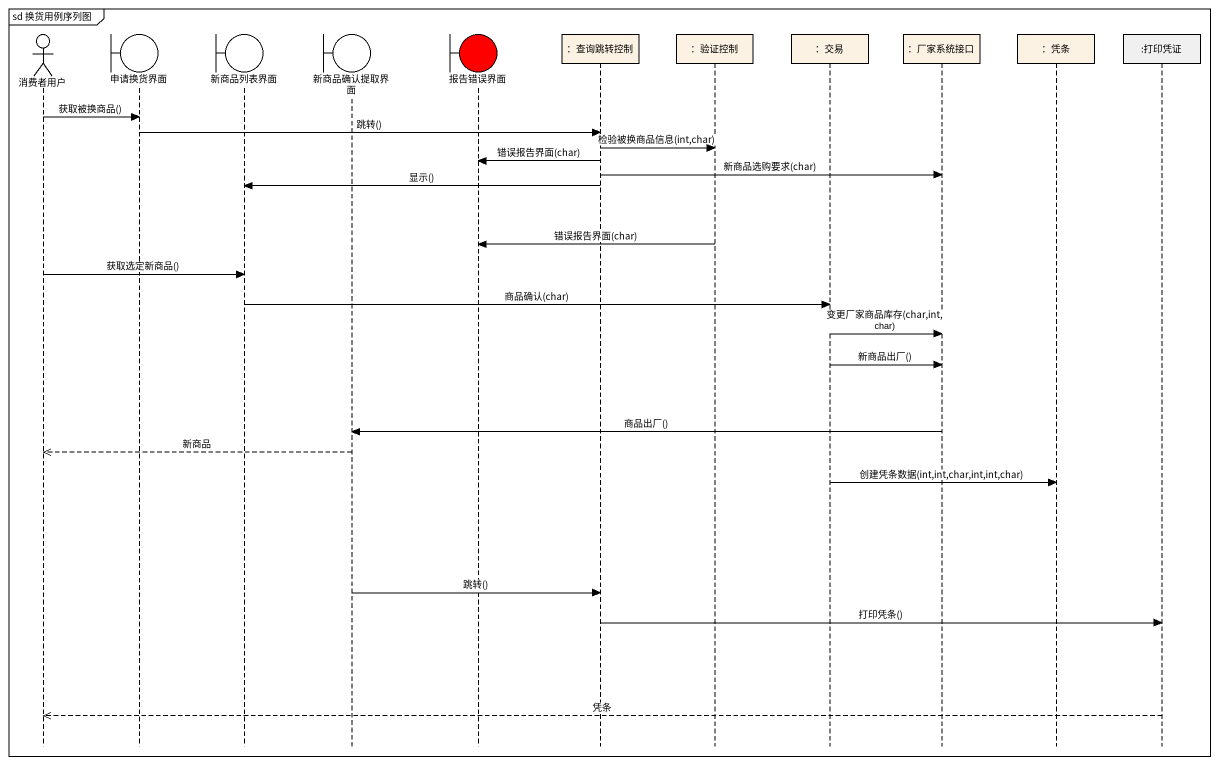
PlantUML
@startuml
mainframe sd 换货用例序列图
hide footbox
actor 消费者用户
boundary 申请换货界面
boundary 新商品列表界面
boundary 新商品确认提取界面
boundary 报告错误界面 #FF0000
participant "：查询跳转控制" as 查询跳转控制
participant "：验证控制" as 验证控制
participant "：交易" as 交易
participant "：厂家系统接口" as 厂家系统接口
participant "：凭条" as 凭条
participant ":打印凭证" as 打印凭证 #F0F0F0

消费者用户 -> 申请换货界面 : 获取被换商品()
申请换货界面 -> 查询跳转控制 : 跳转()
查询跳转控制 -> 验证控制 : 检验被换商品信息(int,char)
查询跳转控制 -> 报告错误界面 : 错误报告界面(char)
查询跳转控制 -> 厂家系统接口 : 新商品选购要求(char)
查询跳转控制 -> 新商品列表界面 : 显示()
验证控制 -> 报告错误界面 : 错误报告界面(char)
消费者用户 -> 新商品列表界面 : 获取选定新商品()
新商品列表界面 -> 交易 : 商品确认(char)
交易 -> 厂家系统接口 : 变更厂家商品库存(char,int,char)
交易 -> 厂家系统接口 : 新商品出厂()
厂家系统接口 -> 新商品确认提取界面 : 商品出厂()
新商品确认提取界面 -->> 消费者用户 : 新商品
交易 -> 凭条 : 创建凭条数据(int,int,char,int,int,char)
新商品确认提取界面 -> 查询跳转控制 : 跳转()
查询跳转控制 -> 打印凭证 : 打印凭条()
打印凭证 -->> 消费者用户 : 凭条
@enduml
